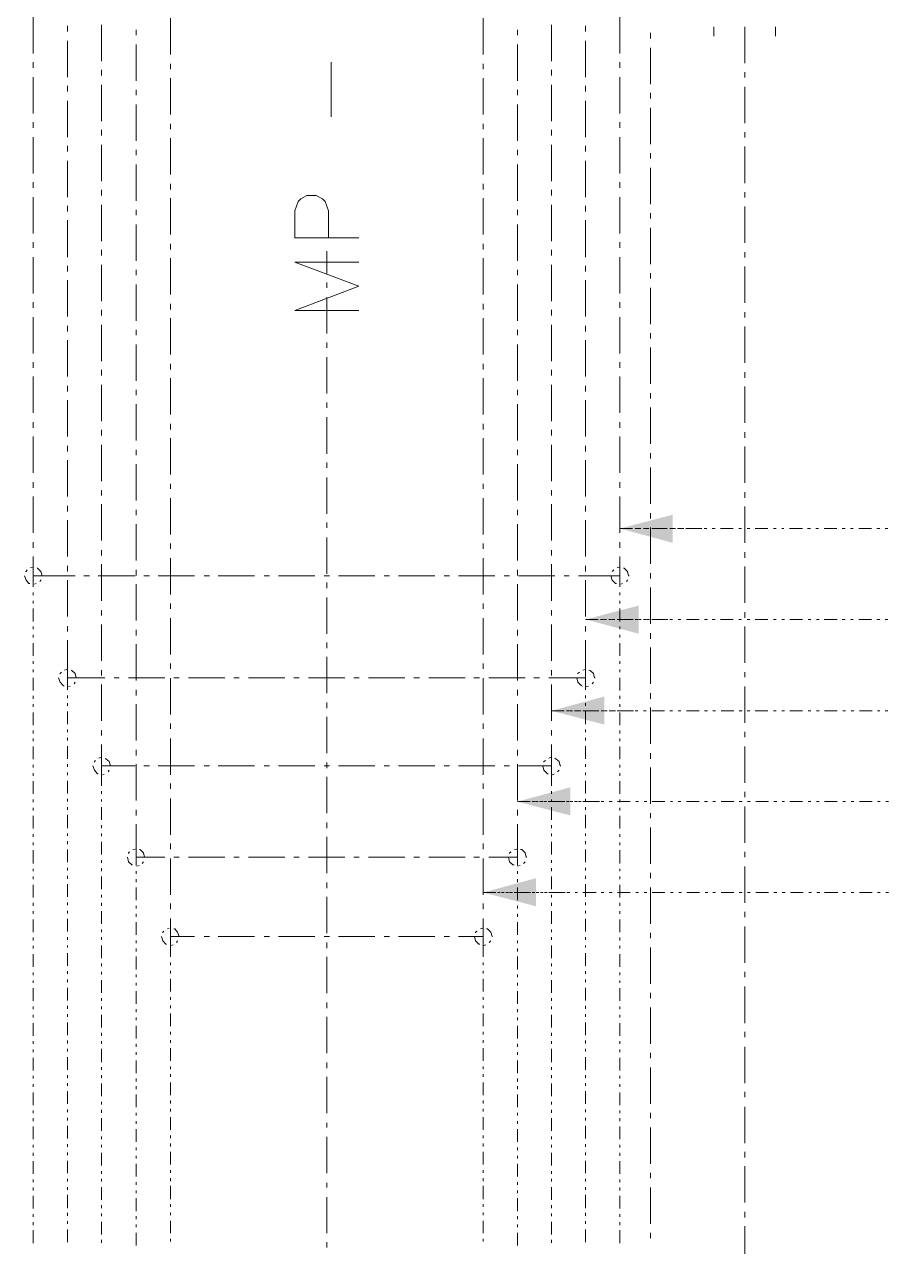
# Model space of a CAD drawing. Header units: millimetres. Extents: x 0 to 588, y 0 to 874.
# Drawn here: x 255.04 to 288.25, y 226 to 272.98 of the extents above; entities that cross this region are included whole.
import ezdxf

# ---------------------------------------------------------------- set-up
doc = ezdxf.new("R2010")
doc.units = ezdxf.units.MM
doc.layers.get('0').update_dxf_attribs({"lineweight": 18})

msp = doc.modelspace()

# ---------------------------------------------------------------- hatches: boundary and pattern name
for points in [[(277.918, 253.598), (279.95, 253.048), (279.95, 254.127)], [(276.606, 250.105), (278.638, 249.555), (278.638, 250.635)], [(275.294, 246.592), (277.326, 246.062), (277.326, 247.142)], [(273.981, 243.099), (276.013, 242.57), (276.013, 243.649)], [(272.669, 239.607), (274.701, 239.077), (274.701, 240.157)]]:
    msp.add_hatch(color=0).paths.add_polyline_path(points, flags=0)

# ---------------------------------------------------------------- linework, layer by layer
at = {"color": 0, "lineweight": 0}
for points in [[(255.376, 273.262), (255.376, 271.865)], [(258, 272.965), (258, 271.568)], [(260.646, 273.219), (260.646, 271.822)], [(272.669, 273.219), (272.669, 271.822)], [(275.294, 272.965), (275.294, 271.568)], [(277.918, 273.262), (277.918, 271.865)], [(256.688, 272.923), (256.688, 272.711)], [(259.334, 272.775), (259.334, 272.563)], [(273.981, 272.775), (273.981, 272.563)], [(276.606, 272.923), (276.606, 272.711)], [(279.104, 272.436), (279.104, 272.648)], [(281.538, 272.881), (281.538, 272.521)], [(282.723, 272.881), (282.723, 271.484)], [(283.909, 272.881), (283.909, 272.521)], [(256.688, 272.351), (256.688, 270.954)], [(259.334, 272.203), (259.334, 270.806)], [(273.981, 272.203), (273.981, 270.806)], [(276.606, 272.351), (276.606, 270.954)], [(279.104, 270.679), (279.104, 272.076)], [(255.376, 271.526), (255.376, 271.314)], [(258, 271.23), (258, 271.018)], [(260.646, 271.462), (260.646, 271.251)], [(266.827, 269.43), (266.827, 271.526)], [(272.669, 271.462), (272.669, 271.251)], [(275.294, 271.23), (275.294, 271.018)], [(277.918, 271.526), (277.918, 271.314)], [(282.723, 271.145), (282.723, 270.933)], [(255.376, 270.954), (255.376, 269.558)], [(256.688, 270.616), (256.688, 270.404)], [(258, 270.658), (258, 269.261)], [(260.646, 270.912), (260.646, 269.515)], [(272.669, 270.912), (272.669, 269.515)], [(275.294, 270.658), (275.294, 269.261)], [(276.606, 270.616), (276.606, 270.404)], [(277.918, 270.954), (277.918, 269.558)], [(259.334, 270.468), (259.334, 270.256)], [(273.981, 270.468), (273.981, 270.256)], [(279.104, 270.129), (279.104, 270.341)], [(282.723, 270.574), (282.723, 269.176)], [(256.688, 270.044), (256.688, 268.647)], [(259.334, 269.896), (259.334, 268.499)], [(273.981, 269.896), (273.981, 268.499)], [(276.606, 270.044), (276.606, 268.647)], [(279.104, 268.372), (279.104, 269.769)], [(255.376, 269.219), (255.376, 269.007)], [(277.918, 269.219), (277.918, 269.007)], [(258, 268.923), (258, 268.711)], [(260.646, 269.155), (260.646, 268.944)], [(272.669, 269.155), (272.669, 268.944)], [(275.294, 268.923), (275.294, 268.711)], [(282.723, 268.838), (282.723, 268.626)], [(255.376, 268.647), (255.376, 267.25)], [(256.688, 268.309), (256.688, 268.097)], [(258, 268.351), (258, 266.954)], [(260.646, 268.605), (260.646, 267.208)], [(272.669, 268.605), (272.669, 267.208)], [(275.294, 268.351), (275.294, 266.954)], [(276.606, 268.309), (276.606, 268.097)], [(277.918, 268.647), (277.918, 267.25)], [(282.723, 268.288), (282.723, 266.869)], [(259.334, 268.161), (259.334, 267.949)], [(273.981, 268.161), (273.981, 267.949)], [(279.104, 267.822), (279.104, 268.034)], [(256.688, 267.737), (256.688, 266.34)], [(259.334, 267.589), (259.334, 266.192)], [(273.981, 267.589), (273.981, 266.192)], [(276.606, 267.737), (276.606, 266.34)], [(279.104, 266.065), (279.104, 267.462)], [(255.376, 266.912), (255.376, 266.7)], [(260.646, 266.848), (260.646, 266.637)], [(272.669, 266.848), (272.669, 266.637)], [(277.918, 266.912), (277.918, 266.7)], [(258, 266.615), (258, 266.404)], [(267.885, 264.774), (265.43, 264.774), (265.43, 265.811), (265.557, 266.171), (265.663, 266.277), (265.896, 266.404), (266.255, 266.404), (266.488, 266.277), (266.594, 266.171), (266.721, 265.811), (266.721, 264.774)], [(275.294, 266.615), (275.294, 266.404)], [(282.723, 266.531), (282.723, 266.319)], [(255.376, 266.34), (255.376, 264.943)], [(256.688, 266.002), (256.688, 265.79)], [(258, 266.044), (258, 264.647)], [(260.646, 266.298), (260.646, 264.901)], [(272.669, 266.298), (272.669, 264.901)], [(275.294, 266.044), (275.294, 264.647)], [(276.606, 266.002), (276.606, 265.79)], [(277.918, 266.34), (277.918, 264.943)], [(282.723, 265.98), (282.723, 264.583)], [(256.688, 265.451), (256.688, 264.033)], [(259.334, 265.853), (259.334, 265.642)], [(273.981, 265.853), (273.981, 265.642)], [(276.606, 265.451), (276.606, 264.033)], [(279.104, 265.515), (279.104, 265.726)], [(259.334, 265.282), (259.334, 263.885)], [(273.981, 265.282), (273.981, 263.885)], [(279.104, 263.758), (279.104, 265.155)], [(255.376, 264.604), (255.376, 264.393)], [(260.646, 264.541), (260.646, 264.329)], [(272.669, 264.541), (272.669, 264.329)], [(277.918, 264.604), (277.918, 264.393)], [(255.376, 264.033), (255.376, 262.636)], [(258, 264.308), (258, 264.096)], [(266.658, 264.266), (266.658, 263.398)], [(275.294, 264.308), (275.294, 264.096)], [(277.918, 264.033), (277.918, 262.636)], [(282.723, 264.224), (282.723, 264.012)], [(256.688, 263.694), (256.688, 263.483)], [(258, 263.737), (258, 262.34)], [(260.646, 263.991), (260.646, 262.594)], [(267.885, 261.98), (265.43, 261.98), (267.885, 262.911), (265.43, 263.842), (267.885, 263.842)], [(272.669, 263.991), (272.669, 262.594)], [(275.294, 263.737), (275.294, 262.34)], [(276.606, 263.694), (276.606, 263.483)], [(282.723, 263.673), (282.723, 262.276)], [(256.688, 263.144), (256.688, 261.747)], [(259.334, 263.546), (259.334, 263.334)], [(273.981, 263.546), (273.981, 263.334)], [(276.606, 263.144), (276.606, 261.747)], [(279.104, 263.207), (279.104, 263.419)], [(259.334, 262.975), (259.334, 261.578)], [(266.658, 263.059), (266.658, 262.848)], [(273.981, 262.975), (273.981, 261.578)], [(279.104, 261.451), (279.104, 262.848)], [(255.376, 262.297), (255.376, 262.086)], [(260.646, 262.234), (260.646, 262.022)], [(266.658, 262.488), (266.658, 261.091)], [(272.669, 262.234), (272.669, 262.022)], [(277.918, 262.297), (277.918, 262.086)], [(255.376, 261.726), (255.376, 260.329)], [(258, 262.001), (258, 261.789)], [(260.646, 261.683), (260.646, 260.286)], [(272.669, 261.683), (272.669, 260.286)], [(275.294, 262.001), (275.294, 261.789)], [(277.918, 261.726), (277.918, 260.329)], [(282.723, 261.916), (282.723, 261.705)], [(256.688, 261.387), (256.688, 261.175)], [(258, 261.43), (258, 260.033)], [(259.334, 261.239), (259.334, 261.027)], [(273.981, 261.239), (273.981, 261.027)], [(275.294, 261.43), (275.294, 260.033)], [(276.606, 261.387), (276.606, 261.175)], [(282.723, 261.366), (282.723, 259.969)], [(256.688, 260.837), (256.688, 259.44)], [(266.658, 260.752), (266.658, 260.541)], [(276.606, 260.837), (276.606, 259.44)], [(279.104, 260.9), (279.104, 261.112)], [(259.334, 260.668), (259.334, 259.271)], [(273.981, 260.668), (273.981, 259.271)], [(279.104, 259.165), (279.104, 260.562)], [(255.376, 259.99), (255.376, 259.779)], [(260.646, 259.927), (260.646, 259.715)], [(266.658, 260.181), (266.658, 258.784)], [(272.669, 259.927), (272.669, 259.715)], [(277.918, 259.99), (277.918, 259.779)], [(255.376, 259.44), (255.376, 258.043)], [(258, 259.694), (258, 259.482)], [(260.646, 259.376), (260.646, 257.979)], [(272.669, 259.376), (272.669, 257.979)], [(275.294, 259.694), (275.294, 259.482)], [(277.918, 259.44), (277.918, 258.043)], [(282.723, 259.609), (282.723, 259.397)], [(256.688, 259.08), (256.688, 258.868)], [(258, 259.122), (258, 257.725)], [(259.334, 258.932), (259.334, 258.72)], [(273.981, 258.932), (273.981, 258.72)], [(275.294, 259.122), (275.294, 257.725)], [(276.606, 259.08), (276.606, 258.868)], [(282.723, 259.059), (282.723, 257.662)], [(256.688, 258.53), (256.688, 257.133)], [(266.658, 258.445), (266.658, 258.233)], [(276.606, 258.53), (276.606, 257.133)], [(279.104, 258.593), (279.104, 258.805)], [(259.334, 258.382), (259.334, 256.985)], [(273.981, 258.382), (273.981, 256.985)], [(279.104, 256.858), (279.104, 258.255)], [(255.376, 257.683), (255.376, 257.471)], [(260.646, 257.62), (260.646, 257.408)], [(266.658, 257.873), (266.658, 256.476)], [(272.669, 257.62), (272.669, 257.408)], [(277.918, 257.683), (277.918, 257.471)], [(255.376, 257.133), (255.376, 255.736)], [(258, 257.387), (258, 257.175)], [(260.646, 257.069), (260.646, 255.672)], [(272.669, 257.069), (272.669, 255.672)], [(275.294, 257.387), (275.294, 257.175)], [(277.918, 257.133), (277.918, 255.736)], [(282.723, 257.302), (282.723, 257.09)], [(256.688, 256.773), (256.688, 256.561)], [(258, 256.815), (258, 255.418)], [(259.334, 256.625), (259.334, 256.413)], [(273.981, 256.625), (273.981, 256.413)], [(275.294, 256.815), (275.294, 255.418)], [(276.606, 256.773), (276.606, 256.561)], [(282.723, 256.752), (282.723, 255.355)], [(256.688, 256.223), (256.688, 254.826)], [(259.334, 256.074), (259.334, 254.677)], [(266.658, 256.138), (266.658, 255.926)], [(273.981, 256.074), (273.981, 254.677)], [(276.606, 256.223), (276.606, 254.826)], [(279.104, 256.286), (279.104, 256.498)], [(279.104, 254.55), (279.104, 255.947)], [(255.376, 255.376), (255.376, 255.164)], [(260.646, 255.312), (260.646, 255.122)], [(266.658, 255.566), (266.658, 254.169)], [(272.669, 255.312), (272.669, 255.122)], [(277.918, 255.376), (277.918, 255.164)], [(255.376, 254.826), (255.376, 253.429)], [(258, 255.079), (258, 254.868)], [(260.646, 254.762), (260.646, 253.365)], [(272.669, 254.762), (272.669, 253.365)], [(275.294, 255.079), (275.294, 254.868)], [(277.918, 254.826), (277.918, 253.429)], [(282.723, 254.995), (282.723, 254.783)], [(256.688, 254.466), (256.688, 254.254)], [(258, 254.529), (258, 253.132)], [(259.334, 254.317), (259.334, 254.106)], [(273.981, 254.317), (273.981, 254.106)], [(275.294, 254.529), (275.294, 253.132)], [(276.606, 254.466), (276.606, 254.254)], [(279.104, 253.979), (279.104, 254.19)], [(282.723, 254.445), (282.723, 253.048)], [(256.688, 253.915), (256.688, 252.518)], [(259.334, 253.767), (259.334, 252.37)], [(266.658, 253.831), (266.658, 253.619)], [(273.981, 253.767), (273.981, 252.37)], [(276.606, 253.915), (276.606, 252.518)], [(266.658, 253.259), (266.658, 251.862)], [(277.918, 253.598), (278.299, 253.598)], [(278.405, 253.598), (277.918, 253.598)], [(278.511, 253.598), (278.617, 253.598)], [(278.723, 253.598), (278.617, 253.598)], [(278.829, 253.598), (278.934, 253.598)], [(279.04, 253.598), (278.934, 253.598)], [(279.104, 252.243), (279.104, 253.64)], [(279.146, 253.598), (279.633, 253.598)], [(279.739, 253.598), (279.252, 253.598)], [(279.844, 253.598), (279.929, 253.598)], [(280.056, 253.598), (279.95, 253.598)], [(280.141, 253.598), (280.247, 253.598)], [(280.374, 253.598), (280.268, 253.598)], [(280.458, 253.598), (280.945, 253.598)], [(281.072, 253.598), (280.585, 253.598)], [(281.157, 253.598), (281.263, 253.598)], [(281.474, 253.598), (281.58, 253.598)], [(281.792, 253.598), (282.279, 253.598)], [(282.49, 253.598), (282.596, 253.598)], [(282.808, 253.598), (282.914, 253.598)], [(283.125, 253.598), (283.612, 253.598)], [(283.824, 253.598), (283.93, 253.598)], [(284.141, 253.598), (284.226, 253.598)], [(284.438, 253.598), (284.946, 253.598)], [(285.136, 253.598), (285.242, 253.598)], [(285.454, 253.598), (285.56, 253.598)], [(285.771, 253.598), (286.258, 253.598)], [(286.47, 253.598), (286.575, 253.598)], [(286.787, 253.598), (286.893, 253.598)], [(287.105, 253.598), (287.591, 253.598)], [(287.803, 253.598), (287.909, 253.598)], [(288.121, 253.598), (288.226, 253.598)], [(255.376, 253.069), (255.376, 252.857)], [(258, 252.772), (258, 252.561)], [(260.646, 253.026), (260.646, 252.815)], [(272.669, 253.026), (272.669, 252.815)], [(275.294, 252.772), (275.294, 252.561)], [(277.918, 253.069), (277.918, 252.857)], [(255.376, 252.518), (255.376, 251.778)], [(260.646, 252.455), (260.646, 251.058)], [(272.669, 252.455), (272.669, 251.058)], [(277.918, 252.518), (277.918, 251.778)], [(282.723, 252.688), (282.723, 252.476)], [(255.143, 252.01), (255.101, 251.947), (255.079, 251.947)], [(255.355, 252.116), (255.27, 252.095)], [(255.714, 251.778), (255.672, 251.947), (255.545, 252.074), (255.524, 252.074)], [(256.688, 252.159), (256.688, 251.947)], [(258, 252.222), (258, 250.825)], [(259.334, 252.01), (259.334, 251.799)], [(273.981, 252.01), (273.981, 251.799)], [(275.294, 252.222), (275.294, 250.825)], [(276.606, 252.159), (276.606, 251.947)], [(277.685, 252.01), (277.622, 251.947)], [(277.897, 252.116), (277.812, 252.095)], [(278.257, 251.778), (278.215, 251.947), (278.088, 252.074), (278.067, 252.074)], [(279.104, 251.672), (279.104, 251.883)], [(282.723, 252.137), (282.723, 250.74)], [(255.037, 251.778), (255.101, 251.608), (255.207, 251.481), (255.249, 251.481)], [(255.376, 251.778), (255.376, 251.354)], [(255.376, 251.778), (256.985, 251.778)], [(255.418, 251.46), (255.482, 251.481)], [(255.63, 251.566), (255.672, 251.608), (255.672, 251.629)], [(255.714, 251.778), (255.736, 251.778)], [(256.688, 251.608), (256.688, 250.211)], [(257.323, 251.778), (257.535, 251.778)], [(257.873, 251.778), (259.292, 251.778)], [(259.334, 251.46), (259.334, 250.063)], [(259.63, 251.778), (259.842, 251.778)], [(260.181, 251.778), (261.578, 251.778)], [(261.938, 251.778), (262.149, 251.778)], [(262.488, 251.778), (263.885, 251.778)], [(264.245, 251.778), (264.456, 251.778)], [(264.795, 251.778), (266.192, 251.778)], [(266.552, 251.778), (266.764, 251.778)], [(266.658, 251.524), (266.658, 251.312)], [(267.102, 251.778), (268.499, 251.778)], [(268.859, 251.778), (269.071, 251.778)], [(269.409, 251.778), (270.806, 251.778)], [(271.166, 251.778), (271.378, 251.778)], [(271.716, 251.778), (273.113, 251.778)], [(273.473, 251.778), (273.685, 251.778)], [(273.981, 251.46), (273.981, 250.063)], [(274.024, 251.778), (275.421, 251.778)], [(275.781, 251.778), (275.971, 251.778)], [(276.331, 251.778), (277.918, 251.778)], [(276.606, 251.608), (276.606, 250.211)], [(277.58, 251.778), (277.622, 251.608), (277.749, 251.481), (277.791, 251.481)], [(277.918, 251.778), (277.918, 251.354)], [(277.961, 251.46), (278.024, 251.481)], [(278.172, 251.566), (278.215, 251.608), (278.215, 251.629)], [(278.257, 251.778), (278.278, 251.778)], [(255.376, 251.143), (255.376, 251.037)], [(266.658, 250.952), (266.658, 249.555)], [(277.918, 251.143), (277.918, 251.037)], [(279.104, 249.936), (279.104, 251.333)], [(255.376, 250.825), (255.376, 250.719)], [(255.376, 250.529), (255.376, 250.021)], [(258, 250.465), (258, 250.254)], [(260.646, 250.719), (260.646, 250.507)], [(272.669, 250.719), (272.669, 250.507)], [(275.294, 250.465), (275.294, 250.254)], [(277.918, 250.825), (277.918, 250.719)], [(277.918, 250.529), (277.918, 250.021)], [(260.646, 250.148), (260.646, 248.751)], [(272.669, 250.148), (272.669, 248.751)], [(276.606, 250.105), (276.987, 250.105)], [(277.093, 250.105), (276.606, 250.105)], [(277.178, 250.105), (277.283, 250.105)], [(277.41, 250.105), (277.305, 250.105)], [(277.495, 250.105), (277.601, 250.105)], [(277.728, 250.105), (277.622, 250.105)], [(277.812, 250.105), (278.299, 250.105)], [(278.426, 250.105), (277.94, 250.105)], [(278.511, 250.105), (278.617, 250.105)], [(278.744, 250.105), (278.638, 250.105)], [(278.829, 250.105), (278.934, 250.105)], [(279.061, 250.105), (278.955, 250.105)], [(279.146, 250.105), (279.633, 250.105)], [(279.76, 250.105), (279.273, 250.105)], [(279.844, 250.105), (279.95, 250.105)], [(280.162, 250.105), (280.268, 250.105)], [(280.479, 250.105), (280.966, 250.105)], [(281.178, 250.105), (281.284, 250.105)], [(281.474, 250.105), (281.58, 250.105)], [(281.792, 250.105), (282.279, 250.105)], [(282.49, 250.105), (282.596, 250.105)], [(282.723, 250.381), (282.723, 250.169)], [(282.808, 250.105), (282.914, 250.105)], [(283.125, 250.105), (283.612, 250.105)], [(283.824, 250.105), (283.93, 250.105)], [(284.141, 250.105), (284.247, 250.105)], [(284.459, 250.105), (284.946, 250.105)], [(285.157, 250.105), (285.263, 250.105)], [(285.475, 250.105), (285.581, 250.105)], [(285.771, 250.105), (286.279, 250.105)], [(286.47, 250.105), (286.575, 250.105)], [(286.787, 250.105), (286.893, 250.105)], [(287.105, 250.105), (287.591, 250.105)], [(287.803, 250.105), (287.909, 250.105)], [(288.121, 250.105), (288.226, 250.105)], [(255.376, 249.83), (255.376, 249.724)], [(255.376, 249.513), (255.376, 249.407)], [(256.688, 249.851), (256.688, 249.64)], [(258, 249.915), (258, 248.518)], [(259.334, 249.703), (259.334, 249.492)], [(273.981, 249.703), (273.981, 249.492)], [(275.294, 249.915), (275.294, 248.518)], [(276.606, 249.851), (276.606, 249.64)], [(277.918, 249.83), (277.918, 249.724)], [(277.918, 249.513), (277.918, 249.407)], [(279.104, 249.364), (279.104, 249.576)], [(282.723, 249.83), (282.723, 248.433)], [(255.376, 249.195), (255.376, 248.708)], [(256.688, 249.301), (256.688, 247.862)], [(259.334, 249.153), (259.334, 247.756)], [(266.658, 249.216), (266.658, 249.005)], [(273.981, 249.153), (273.981, 247.756)], [(276.606, 249.301), (276.606, 247.862)], [(277.918, 249.195), (277.918, 248.708)], [(279.104, 247.629), (279.104, 249.026)], [(266.658, 248.666), (266.658, 247.269)], [(255.376, 248.497), (255.376, 248.391)], [(255.376, 248.179), (255.376, 248.073)], [(256.455, 248.073), (256.392, 248.01)], [(256.667, 248.179), (256.582, 248.158)], [(257.027, 247.862), (256.985, 248.031), (256.858, 248.137), (256.836, 248.158)], [(258, 248.158), (258, 247.946)], [(260.646, 248.412), (260.646, 248.2)], [(272.669, 248.412), (272.669, 248.2)], [(275.294, 248.158), (275.294, 247.946)], [(276.373, 248.073), (276.31, 248.031), (276.31, 248.01)], [(276.585, 248.179), (276.5, 248.158)], [(276.945, 247.862), (276.902, 248.031), (276.775, 248.137), (276.733, 248.158)], [(277.918, 248.497), (277.918, 248.391)], [(277.918, 248.179), (277.918, 248.073)], [(282.723, 248.073), (282.723, 247.883)], [(255.376, 247.862), (255.376, 247.375)], [(256.349, 247.862), (256.413, 247.692), (256.519, 247.565), (256.561, 247.544)], [(256.688, 247.862), (256.688, 247.396)], [(256.688, 247.862), (258.127, 247.862)], [(256.942, 247.629), (256.985, 247.692)], [(257.027, 247.862), (257.048, 247.862)], [(258, 247.608), (258, 246.211)], [(258.487, 247.862), (258.678, 247.862)], [(259.038, 247.862), (260.435, 247.862)], [(260.646, 247.84), (260.646, 246.444)], [(260.773, 247.862), (260.985, 247.862)], [(261.345, 247.862), (262.742, 247.862)], [(263.08, 247.862), (263.292, 247.862)], [(263.652, 247.862), (265.049, 247.862)], [(265.388, 247.862), (265.599, 247.862)], [(265.959, 247.862), (267.356, 247.862)], [(267.695, 247.862), (267.906, 247.862)], [(268.266, 247.862), (269.663, 247.862)], [(270.002, 247.862), (270.214, 247.862)], [(270.574, 247.862), (271.971, 247.862)], [(272.309, 247.862), (272.521, 247.862)], [(272.669, 247.84), (272.669, 246.444)], [(272.881, 247.862), (274.278, 247.862)], [(274.616, 247.862), (274.828, 247.862)], [(275.188, 247.862), (276.606, 247.862)], [(275.294, 247.608), (275.294, 246.211)], [(276.267, 247.862), (276.31, 247.692), (276.437, 247.565), (276.479, 247.544)], [(276.606, 247.862), (276.606, 247.396)], [(276.86, 247.629), (276.902, 247.692)], [(276.945, 247.862), (276.966, 247.862)], [(277.918, 247.862), (277.918, 247.375)], [(255.376, 247.163), (255.376, 247.057)], [(256.688, 247.184), (256.688, 247.078)], [(256.731, 247.523), (256.794, 247.544)], [(259.334, 247.396), (259.334, 247.184)], [(273.981, 247.396), (273.981, 247.184)], [(276.606, 247.184), (276.606, 247.078)], [(276.627, 247.523), (276.712, 247.544)], [(277.918, 247.163), (277.918, 247.057)], [(279.104, 247.057), (279.104, 247.269)], [(282.723, 247.523), (282.723, 246.126)], [(255.376, 246.846), (255.376, 246.74)], [(256.688, 246.888), (256.688, 246.782)], [(259.334, 246.846), (259.334, 245.449)], [(266.658, 246.909), (266.658, 246.697)], [(273.981, 246.846), (273.981, 245.449)], [(276.606, 246.888), (276.606, 246.782)], [(277.918, 246.846), (277.918, 246.74)], [(279.104, 245.322), (279.104, 246.719)], [(255.376, 246.528), (255.376, 246.041)], [(256.688, 246.571), (256.688, 246.084)], [(266.658, 246.359), (266.658, 244.962)], [(275.294, 246.592), (275.654, 246.592)], [(275.781, 246.592), (275.294, 246.592)], [(275.865, 246.592), (275.971, 246.592)], [(276.098, 246.592), (275.992, 246.592)], [(276.183, 246.592), (276.288, 246.592)], [(276.416, 246.592), (276.31, 246.592)], [(276.5, 246.592), (276.987, 246.592)], [(276.606, 246.571), (276.606, 246.084)], [(277.114, 246.592), (276.627, 246.592)], [(277.199, 246.592), (277.305, 246.592)], [(277.432, 246.592), (277.326, 246.592)], [(277.516, 246.592), (277.622, 246.592)], [(277.749, 246.592), (277.643, 246.592)], [(277.812, 246.592), (278.32, 246.592)], [(277.918, 246.528), (277.918, 246.041)], [(278.447, 246.592), (277.961, 246.592)], [(278.511, 246.592), (278.617, 246.592)], [(278.829, 246.592), (278.934, 246.592)], [(279.146, 246.592), (279.633, 246.592)], [(279.844, 246.592), (279.95, 246.592)], [(280.162, 246.592), (280.268, 246.592)], [(280.479, 246.592), (280.966, 246.592)], [(281.178, 246.592), (281.284, 246.592)], [(281.495, 246.592), (281.601, 246.592)], [(281.813, 246.592), (282.3, 246.592)], [(282.512, 246.592), (282.617, 246.592)], [(282.808, 246.592), (282.914, 246.592)], [(283.125, 246.592), (283.612, 246.592)], [(283.824, 246.592), (283.93, 246.592)], [(284.141, 246.592), (284.247, 246.592)], [(284.459, 246.592), (284.946, 246.592)], [(285.157, 246.592), (285.263, 246.592)], [(285.475, 246.592), (285.581, 246.592)], [(285.792, 246.592), (286.279, 246.592)], [(286.491, 246.592), (286.597, 246.592)], [(286.808, 246.592), (286.914, 246.592)], [(287.126, 246.592), (287.613, 246.592)], [(287.824, 246.592), (287.909, 246.592)], [(288.121, 246.592), (288.226, 246.592)], [(255.376, 245.83), (255.376, 245.724)], [(256.688, 245.872), (256.688, 245.766)], [(258, 245.851), (258, 245.639)], [(260.646, 246.105), (260.646, 245.893)], [(272.669, 246.105), (272.669, 245.893)], [(275.294, 245.851), (275.294, 245.639)], [(276.606, 245.872), (276.606, 245.766)], [(277.918, 245.83), (277.918, 245.724)], [(282.723, 245.787), (282.723, 245.576)], [(255.376, 245.533), (255.376, 245.428)], [(256.688, 245.554), (256.688, 245.449)], [(256.688, 245.237), (256.688, 244.75)], [(258, 245.3), (258, 244.475)], [(260.646, 245.533), (260.646, 244.136)], [(272.669, 245.533), (272.669, 244.136)], [(275.294, 245.3), (275.294, 244.475)], [(276.606, 245.554), (276.606, 245.449)], [(276.606, 245.237), (276.606, 244.75)], [(277.918, 245.533), (277.918, 245.428)], [(255.376, 245.216), (255.376, 244.729)], [(257.979, 244.792), (257.895, 244.771)], [(258.339, 244.475), (258.297, 244.644), (258.17, 244.75), (258.149, 244.771)], [(259.334, 245.089), (259.334, 244.877)], [(273.981, 245.089), (273.981, 244.877)], [(275.272, 244.792), (275.188, 244.771)], [(275.632, 244.475), (275.59, 244.644), (275.463, 244.75), (275.421, 244.771)], [(277.918, 245.216), (277.918, 244.729)], [(279.104, 244.75), (279.104, 244.962)], [(282.723, 245.216), (282.723, 243.819)], [(255.376, 244.517), (255.376, 244.411)], [(256.688, 244.538), (256.688, 244.433)], [(257.662, 244.475), (257.725, 244.306), (257.831, 244.179), (257.873, 244.157)], [(257.768, 244.687), (257.725, 244.644), (257.725, 244.623)], [(258, 244.475), (258, 243.713)], [(258, 244.475), (259.292, 244.475)], [(258.255, 244.242), (258.297, 244.306)], [(258.339, 244.475), (258.36, 244.475)], [(259.334, 244.538), (259.334, 243.142)], [(259.63, 244.475), (259.842, 244.475)], [(260.181, 244.475), (261.578, 244.475)], [(261.938, 244.475), (262.149, 244.475)], [(262.488, 244.475), (263.885, 244.475)], [(264.245, 244.475), (264.456, 244.475)], [(264.795, 244.475), (266.192, 244.475)], [(266.552, 244.475), (266.764, 244.475)], [(266.658, 244.602), (266.658, 244.39)], [(267.102, 244.475), (268.499, 244.475)], [(268.859, 244.475), (269.071, 244.475)], [(269.409, 244.475), (270.806, 244.475)], [(271.166, 244.475), (271.378, 244.475)], [(271.716, 244.475), (273.113, 244.475)], [(273.473, 244.475), (273.685, 244.475)], [(273.981, 244.538), (273.981, 243.142)], [(274.024, 244.475), (275.294, 244.475)], [(274.955, 244.475), (274.997, 244.306), (275.124, 244.179), (275.167, 244.157)], [(275.061, 244.687), (274.997, 244.644), (274.997, 244.623)], [(275.294, 244.475), (275.294, 243.713)], [(275.526, 244.242), (275.59, 244.306)], [(275.632, 244.475), (275.654, 244.475)], [(276.606, 244.538), (276.606, 244.433)], [(277.918, 244.517), (277.918, 244.411)], [(279.104, 243.014), (279.104, 244.411)], [(255.376, 244.2), (255.376, 244.094)], [(255.376, 243.882), (255.376, 243.395)], [(256.688, 244.221), (256.688, 244.115)], [(256.688, 243.904), (256.688, 243.417)], [(258.043, 244.136), (258.106, 244.157)], [(266.658, 244.052), (266.658, 242.655)], [(275.315, 244.136), (275.399, 244.157)], [(276.606, 244.221), (276.606, 244.115)], [(276.606, 243.904), (276.606, 243.417)], [(277.918, 244.2), (277.918, 244.094)], [(277.918, 243.882), (277.918, 243.395)], [(258, 243.501), (258, 243.395)], [(260.646, 243.798), (260.646, 243.586)], [(272.669, 243.798), (272.669, 243.586)], [(275.294, 243.501), (275.294, 243.395)], [(282.723, 243.48), (282.723, 243.268)], [(255.376, 243.184), (255.376, 243.078)], [(256.688, 243.205), (256.688, 243.099)], [(256.688, 242.887), (256.688, 242.782)], [(258, 243.184), (258, 243.099)], [(258, 242.887), (258, 242.401)], [(260.646, 243.226), (260.646, 241.829)], [(272.669, 243.226), (272.669, 241.829)], [(273.981, 243.099), (274.341, 243.099)], [(274.468, 243.099), (273.981, 243.099)], [(274.553, 243.099), (274.659, 243.099)], [(274.786, 243.099), (274.68, 243.099)], [(274.849, 243.099), (274.955, 243.099)], [(275.103, 243.099), (274.997, 243.099)], [(275.167, 243.099), (275.654, 243.099)], [(275.294, 243.184), (275.294, 243.099)], [(275.294, 242.887), (275.294, 242.401)], [(275.802, 243.099), (275.315, 243.099)], [(275.865, 243.099), (275.971, 243.099)], [(276.119, 243.099), (276.013, 243.099)], [(276.183, 243.099), (276.288, 243.099)], [(276.437, 243.099), (276.331, 243.099)], [(276.5, 243.099), (276.987, 243.099)], [(276.606, 243.205), (276.606, 243.099)], [(276.606, 242.887), (276.606, 242.782)], [(277.135, 243.099), (276.648, 243.099)], [(277.199, 243.099), (277.305, 243.099)], [(277.516, 243.099), (277.622, 243.099)], [(277.834, 243.099), (278.32, 243.099)], [(277.918, 243.184), (277.918, 243.078)], [(278.532, 243.099), (278.638, 243.099)], [(278.85, 243.099), (278.955, 243.099)], [(279.167, 243.099), (279.654, 243.099)], [(279.866, 243.099), (279.95, 243.099)], [(280.162, 243.099), (280.268, 243.099)], [(280.479, 243.099), (280.966, 243.099)], [(281.178, 243.099), (281.284, 243.099)], [(281.495, 243.099), (281.601, 243.099)], [(281.813, 243.099), (282.3, 243.099)], [(282.512, 243.099), (282.617, 243.099)], [(282.723, 242.909), (282.723, 241.512)], [(282.829, 243.099), (282.935, 243.099)], [(283.147, 243.099), (283.633, 243.099)], [(283.845, 243.099), (283.951, 243.099)], [(284.163, 243.099), (284.247, 243.099)], [(284.459, 243.099), (284.946, 243.099)], [(285.157, 243.099), (285.263, 243.099)], [(285.475, 243.099), (285.581, 243.099)], [(285.792, 243.099), (286.279, 243.099)], [(286.491, 243.099), (286.597, 243.099)], [(286.808, 243.099), (286.914, 243.099)], [(287.126, 243.099), (287.613, 243.099)], [(287.824, 243.099), (287.93, 243.099)], [(288.142, 243.099), (288.248, 243.099)], [(255.376, 242.866), (255.376, 242.761)], [(255.376, 242.549), (255.376, 242.062)], [(256.688, 242.591), (256.688, 242.083)], [(259.334, 242.782), (259.334, 242.57)], [(273.981, 242.782), (273.981, 242.57)], [(276.606, 242.591), (276.606, 242.083)], [(277.918, 242.866), (277.918, 242.761)], [(277.918, 242.549), (277.918, 242.062)], [(279.104, 242.464), (279.104, 242.655)], [(258, 242.189), (258, 242.083)], [(259.334, 242.231), (259.334, 240.961)], [(266.658, 242.295), (266.658, 242.083)], [(273.981, 242.231), (273.981, 240.961)], [(275.294, 242.189), (275.294, 242.083)], [(279.104, 240.707), (279.104, 242.104)], [(255.376, 241.85), (255.376, 241.744)], [(255.376, 241.533), (255.376, 241.427)], [(256.688, 241.871), (256.688, 241.787)], [(256.688, 241.575), (256.688, 241.469)], [(258, 241.871), (258, 241.766)], [(258, 241.554), (258, 241.067)], [(260.646, 241.49), (260.646, 241.279)], [(266.658, 241.744), (266.658, 240.347)], [(272.669, 241.49), (272.669, 241.279)], [(275.294, 241.871), (275.294, 241.766)], [(275.294, 241.554), (275.294, 241.067)], [(276.606, 241.871), (276.606, 241.787)], [(276.606, 241.575), (276.606, 241.469)], [(277.918, 241.85), (277.918, 241.744)], [(277.918, 241.533), (277.918, 241.427)], [(255.376, 241.237), (255.376, 240.728)], [(256.688, 241.258), (256.688, 240.771)], [(259.08, 241.173), (259.038, 241.131), (259.038, 241.109)], [(259.292, 241.279), (259.207, 241.258)], [(259.651, 240.961), (259.609, 241.131), (259.482, 241.258), (259.461, 241.258)], [(273.748, 241.173), (273.685, 241.131), (273.685, 241.109)], [(273.96, 241.279), (273.875, 241.258)], [(274.32, 240.961), (274.278, 241.131), (274.151, 241.258), (274.108, 241.258)], [(276.606, 241.258), (276.606, 240.771)], [(277.918, 241.237), (277.918, 240.728)], [(282.723, 241.173), (282.723, 240.961)], [(256.688, 240.559), (256.688, 240.453)], [(258, 240.856), (258, 240.75)], [(258, 240.538), (258, 240.432)], [(258.995, 240.961), (259.038, 240.792), (259.165, 240.665), (259.186, 240.665)], [(259.334, 240.961), (259.334, 240.644)], [(259.334, 240.961), (260.435, 240.961)], [(259.355, 240.623), (259.44, 240.644)], [(259.567, 240.728), (259.609, 240.792)], [(259.651, 240.961), (259.673, 240.961)], [(260.646, 240.919), (260.646, 239.522)], [(260.773, 240.961), (260.985, 240.961)], [(261.345, 240.961), (262.742, 240.961)], [(263.08, 240.961), (263.292, 240.961)], [(263.652, 240.961), (265.049, 240.961)], [(265.388, 240.961), (265.599, 240.961)], [(265.959, 240.961), (267.356, 240.961)], [(267.695, 240.961), (267.906, 240.961)], [(268.266, 240.961), (269.663, 240.961)], [(270.002, 240.961), (270.214, 240.961)], [(270.574, 240.961), (271.971, 240.961)], [(272.309, 240.961), (272.521, 240.961)], [(272.669, 240.919), (272.669, 239.522)], [(272.881, 240.961), (273.981, 240.961)], [(273.643, 240.961), (273.685, 240.792), (273.812, 240.665), (273.854, 240.665)], [(273.981, 240.961), (273.981, 240.644)], [(274.002, 240.623), (274.087, 240.644)], [(274.214, 240.728), (274.278, 240.792)], [(274.32, 240.961), (274.341, 240.961)], [(275.294, 240.856), (275.294, 240.75)], [(275.294, 240.538), (275.294, 240.432)], [(276.606, 240.559), (276.606, 240.453)], [(282.723, 240.601), (282.723, 239.204)], [(255.376, 240.517), (255.376, 240.432)], [(255.376, 240.22), (255.376, 240.115)], [(256.688, 240.242), (256.688, 240.136)], [(258, 240.22), (258, 239.734)], [(259.334, 240.432), (259.334, 240.326)], [(259.334, 240.115), (259.334, 240.009)], [(273.981, 240.432), (273.981, 240.326)], [(273.981, 240.115), (273.981, 240.009)], [(275.294, 240.22), (275.294, 239.734)], [(276.606, 240.242), (276.606, 240.136)], [(277.918, 240.517), (277.918, 240.432)], [(277.918, 240.22), (277.918, 240.115)], [(279.104, 240.157), (279.104, 240.369)], [(255.376, 239.903), (255.376, 239.416)], [(256.688, 239.924), (256.688, 239.437)], [(259.334, 239.797), (259.334, 239.31)], [(266.658, 239.988), (266.658, 239.776)], [(272.669, 239.607), (273.008, 239.607)], [(273.156, 239.607), (272.669, 239.607)], [(273.219, 239.607), (273.325, 239.607)], [(273.473, 239.607), (273.368, 239.607)], [(273.537, 239.607), (273.643, 239.607)], [(273.791, 239.607), (273.685, 239.607)], [(273.854, 239.607), (274.341, 239.607)], [(273.981, 239.797), (273.981, 239.31)], [(274.489, 239.607), (274.002, 239.607)], [(274.553, 239.607), (274.659, 239.607)], [(274.807, 239.607), (274.701, 239.607)], [(274.87, 239.607), (274.976, 239.607)], [(275.124, 239.607), (275.019, 239.607)], [(275.188, 239.607), (275.675, 239.607)], [(275.823, 239.607), (275.315, 239.607)], [(275.886, 239.607), (275.992, 239.607)], [(276.204, 239.607), (276.288, 239.607)], [(276.5, 239.607), (277.008, 239.607)], [(276.606, 239.924), (276.606, 239.437)], [(277.199, 239.607), (277.305, 239.607)], [(277.516, 239.607), (277.622, 239.607)], [(277.834, 239.607), (278.32, 239.607)], [(277.918, 239.903), (277.918, 239.416)], [(278.532, 239.607), (278.638, 239.607)], [(278.85, 239.607), (278.955, 239.607)], [(279.104, 238.4), (279.104, 239.797)], [(279.167, 239.607), (279.654, 239.607)], [(279.866, 239.607), (279.971, 239.607)], [(280.183, 239.607), (280.289, 239.607)], [(280.501, 239.607), (280.988, 239.607)], [(281.199, 239.607), (281.305, 239.607)], [(281.495, 239.607), (281.601, 239.607)], [(281.813, 239.607), (282.3, 239.607)], [(282.512, 239.607), (282.617, 239.607)], [(282.829, 239.607), (282.935, 239.607)], [(283.147, 239.607), (283.633, 239.607)], [(283.845, 239.607), (283.951, 239.607)], [(284.163, 239.607), (284.268, 239.607)], [(284.48, 239.607), (284.967, 239.607)], [(285.178, 239.607), (285.284, 239.607)], [(285.496, 239.607), (285.602, 239.607)], [(285.792, 239.607), (286.3, 239.607)], [(286.491, 239.607), (286.597, 239.607)], [(286.808, 239.607), (286.914, 239.607)], [(287.126, 239.607), (287.613, 239.607)], [(287.824, 239.607), (287.93, 239.607)], [(288.142, 239.607), (288.248, 239.607)], [(255.376, 239.204), (255.376, 239.099)], [(256.688, 239.226), (256.688, 239.12)], [(258, 239.522), (258, 239.416)], [(258, 239.204), (258, 239.099)], [(260.646, 239.183), (260.646, 238.972)], [(266.658, 239.437), (266.658, 238.04)], [(272.669, 239.183), (272.669, 238.972)], [(275.294, 239.522), (275.294, 239.416)], [(275.294, 239.204), (275.294, 239.099)], [(276.606, 239.226), (276.606, 239.12)], [(277.918, 239.204), (277.918, 239.099)], [(255.376, 238.887), (255.376, 238.781)], [(256.688, 238.908), (256.688, 238.802)], [(258, 238.887), (258, 238.4)], [(259.334, 239.099), (259.334, 238.993)], [(259.334, 238.781), (259.334, 238.675)], [(273.981, 239.099), (273.981, 238.993)], [(273.981, 238.781), (273.981, 238.675)], [(275.294, 238.887), (275.294, 238.4)], [(276.606, 238.908), (276.606, 238.802)], [(277.918, 238.887), (277.918, 238.781)], [(282.723, 238.866), (282.723, 238.654)], [(255.376, 238.57), (255.376, 238.083)], [(256.688, 238.591), (256.688, 238.104)], [(258, 238.189), (258, 238.083)], [(259.334, 238.464), (259.334, 237.977)], [(260.604, 238.231), (260.541, 238.21)], [(260.646, 238.612), (260.646, 237.913)], [(260.985, 237.913), (260.921, 238.083), (260.816, 238.21), (260.773, 238.21)], [(272.648, 238.231), (272.563, 238.21)], [(272.669, 238.612), (272.669, 237.913)], [(273.008, 237.913), (272.965, 238.083), (272.838, 238.21), (272.796, 238.21)], [(273.981, 238.464), (273.981, 237.977)], [(275.294, 238.189), (275.294, 238.083)], [(276.606, 238.591), (276.606, 238.104)], [(277.918, 238.57), (277.918, 238.083)], [(282.723, 238.294), (282.723, 236.897)], [(255.376, 237.871), (255.376, 237.765)], [(256.688, 237.892), (256.688, 237.786)], [(258, 237.892), (258, 237.786)], [(259.334, 237.765), (259.334, 237.659)], [(260.308, 237.913), (260.35, 237.744), (260.477, 237.617), (260.498, 237.617)], [(260.392, 238.125), (260.35, 238.083), (260.35, 238.061)], [(260.646, 237.913), (260.646, 237.13)], [(260.646, 237.913), (261.578, 237.913)], [(260.879, 237.68), (260.921, 237.744)], [(260.985, 237.913), (261.006, 237.913)], [(261.938, 237.913), (262.149, 237.913)], [(262.488, 237.913), (263.885, 237.913)], [(264.245, 237.913), (264.456, 237.913)], [(264.795, 237.913), (266.192, 237.913)], [(266.552, 237.913), (266.764, 237.913)], [(267.102, 237.913), (268.499, 237.913)], [(268.859, 237.913), (269.071, 237.913)], [(269.409, 237.913), (270.806, 237.913)], [(271.166, 237.913), (271.378, 237.913)], [(271.716, 237.913), (272.669, 237.913)], [(272.33, 237.913), (272.373, 237.744), (272.5, 237.617), (272.542, 237.617)], [(272.436, 238.125), (272.373, 238.083), (272.373, 238.061)], [(272.669, 237.913), (272.669, 237.13)], [(272.902, 237.68), (272.965, 237.744)], [(273.008, 237.913), (273.029, 237.913)], [(273.981, 237.765), (273.981, 237.659)], [(275.294, 237.892), (275.294, 237.786)], [(276.606, 237.892), (276.606, 237.786)], [(277.918, 237.871), (277.918, 237.765)], [(279.104, 237.85), (279.104, 238.061)], [(255.376, 237.554), (255.376, 237.448)], [(256.688, 237.575), (256.688, 237.49)], [(256.688, 237.278), (256.688, 236.792)], [(258, 237.575), (258, 237.088)], [(259.334, 237.448), (259.334, 237.342)], [(260.668, 237.575), (260.752, 237.596)], [(266.658, 237.68), (266.658, 237.469)], [(272.69, 237.575), (272.775, 237.596)], [(273.981, 237.448), (273.981, 237.342)], [(275.294, 237.575), (275.294, 237.088)], [(276.606, 237.575), (276.606, 237.49)], [(276.606, 237.278), (276.606, 236.792)], [(277.918, 237.554), (277.918, 237.448)], [(279.104, 236.093), (279.104, 237.49)], [(255.376, 237.236), (255.376, 236.749)], [(258, 236.876), (258, 236.77)], [(259.334, 237.151), (259.334, 236.643)], [(260.646, 236.918), (260.646, 236.813)], [(266.658, 237.13), (266.658, 235.733)], [(272.669, 236.918), (272.669, 236.813)], [(273.981, 237.151), (273.981, 236.643)], [(275.294, 236.876), (275.294, 236.77)], [(277.918, 237.236), (277.918, 236.749)], [(255.376, 236.537), (255.376, 236.432)], [(256.688, 236.58), (256.688, 236.474)], [(258, 236.559), (258, 236.453)], [(259.334, 236.453), (259.334, 236.347)], [(260.646, 236.601), (260.646, 236.495)], [(272.669, 236.601), (272.669, 236.495)], [(273.981, 236.453), (273.981, 236.347)], [(275.294, 236.559), (275.294, 236.453)], [(276.606, 236.58), (276.606, 236.474)], [(277.918, 236.537), (277.918, 236.432)], [(282.723, 236.559), (282.723, 236.347)], [(255.376, 236.22), (255.376, 236.135)], [(255.376, 235.924), (255.376, 235.437)], [(256.688, 236.262), (256.688, 236.156)], [(256.688, 235.945), (256.688, 235.458)], [(258, 236.241), (258, 235.754)], [(259.334, 236.135), (259.334, 236.03)], [(260.646, 236.284), (260.646, 235.797)], [(272.669, 236.284), (272.669, 235.797)], [(273.981, 236.135), (273.981, 236.03)], [(275.294, 236.241), (275.294, 235.754)], [(276.606, 236.262), (276.606, 236.156)], [(276.606, 235.945), (276.606, 235.458)], [(277.918, 236.22), (277.918, 236.135)], [(277.918, 235.924), (277.918, 235.437)], [(282.723, 235.987), (282.723, 234.59)], [(258, 235.543), (258, 235.437)], [(259.334, 235.818), (259.334, 235.331)], [(260.646, 235.585), (260.646, 235.479)], [(266.658, 235.373), (266.658, 235.162)], [(272.669, 235.585), (272.669, 235.479)], [(273.981, 235.818), (273.981, 235.331)], [(275.294, 235.543), (275.294, 235.437)], [(279.104, 235.543), (279.104, 235.754)], [(255.376, 235.225), (255.376, 235.119)], [(255.376, 234.908), (255.376, 234.802)], [(256.688, 235.246), (256.688, 235.141)], [(256.688, 234.929), (256.688, 234.823)], [(258, 235.225), (258, 235.119)], [(258, 234.908), (258, 234.421)], [(259.334, 235.119), (259.334, 235.013)], [(260.646, 235.268), (260.646, 235.162)], [(260.646, 234.95), (260.646, 234.463)], [(272.669, 235.268), (272.669, 235.162)], [(272.669, 234.95), (272.669, 234.463)], [(273.981, 235.119), (273.981, 235.013)], [(275.294, 235.225), (275.294, 235.119)], [(275.294, 234.908), (275.294, 234.421)], [(276.606, 235.246), (276.606, 235.141)], [(276.606, 234.929), (276.606, 234.823)], [(277.918, 235.225), (277.918, 235.119)], [(277.918, 234.908), (277.918, 234.802)], [(279.104, 233.786), (279.104, 235.183)], [(255.376, 234.59), (255.376, 234.103)], [(256.688, 234.611), (256.688, 234.125)], [(259.334, 234.802), (259.334, 234.696)], [(259.334, 234.484), (259.334, 233.998)], [(266.658, 234.823), (266.658, 233.426)], [(273.981, 234.802), (273.981, 234.696)], [(273.981, 234.484), (273.981, 233.998)], [(276.606, 234.611), (276.606, 234.125)], [(277.918, 234.59), (277.918, 234.103)], [(258, 234.209), (258, 234.103)], [(260.646, 234.251), (260.646, 234.146)], [(272.669, 234.251), (272.669, 234.146)], [(275.294, 234.209), (275.294, 234.103)], [(282.723, 234.251), (282.723, 234.04)], [(255.376, 233.892), (255.376, 233.786)], [(255.376, 233.574), (255.376, 233.468)], [(256.688, 233.913), (256.688, 233.807)], [(256.688, 233.595), (256.688, 233.489)], [(258, 233.892), (258, 233.786)], [(258, 233.595), (258, 233.087)], [(259.334, 233.786), (259.334, 233.68)], [(260.646, 233.934), (260.646, 233.828)], [(260.646, 233.617), (260.646, 233.13)], [(272.669, 233.934), (272.669, 233.828)], [(272.669, 233.617), (272.669, 233.13)], [(273.981, 233.786), (273.981, 233.68)], [(275.294, 233.892), (275.294, 233.786)], [(275.294, 233.595), (275.294, 233.087)], [(276.606, 233.913), (276.606, 233.807)], [(276.606, 233.595), (276.606, 233.489)], [(277.918, 233.892), (277.918, 233.786)], [(277.918, 233.574), (277.918, 233.468)], [(282.723, 233.68), (282.723, 232.283)], [(255.376, 233.257), (255.376, 232.77)], [(256.688, 233.278), (256.688, 232.791)], [(259.334, 233.468), (259.334, 233.363)], [(259.334, 233.151), (259.334, 232.664)], [(266.658, 233.066), (266.658, 232.855)], [(273.981, 233.468), (273.981, 233.363)], [(273.981, 233.151), (273.981, 232.664)], [(276.606, 233.278), (276.606, 232.791)], [(277.918, 233.257), (277.918, 232.77)], [(279.104, 233.236), (279.104, 233.447)], [(255.376, 232.558), (255.376, 232.452)], [(256.688, 232.579), (256.688, 232.474)], [(258, 232.897), (258, 232.791)], [(258, 232.579), (258, 232.474)], [(260.646, 232.918), (260.646, 232.812)], [(260.646, 232.622), (260.646, 232.516)], [(272.669, 232.918), (272.669, 232.812)], [(272.669, 232.622), (272.669, 232.516)], [(275.294, 232.897), (275.294, 232.791)], [(275.294, 232.579), (275.294, 232.474)], [(276.606, 232.579), (276.606, 232.474)], [(277.918, 232.558), (277.918, 232.452)], [(279.104, 231.479), (279.104, 232.876)], [(255.376, 232.241), (255.376, 232.135)], [(256.688, 232.283), (256.688, 232.177)], [(258, 232.262), (258, 231.775)], [(259.334, 232.452), (259.334, 232.346)], [(259.334, 232.156), (259.334, 232.05)], [(260.646, 232.304), (260.646, 231.817)], [(266.658, 232.516), (266.658, 231.119)], [(272.669, 232.304), (272.669, 231.817)], [(273.981, 232.452), (273.981, 232.346)], [(273.981, 232.156), (273.981, 232.05)], [(275.294, 232.262), (275.294, 231.775)], [(276.606, 232.283), (276.606, 232.177)], [(277.918, 232.241), (277.918, 232.135)], [(255.376, 231.923), (255.376, 231.436)], [(256.688, 231.965), (256.688, 231.479)], [(259.334, 231.839), (259.334, 231.352)], [(273.981, 231.839), (273.981, 231.352)], [(276.606, 231.965), (276.606, 231.479)], [(277.918, 231.923), (277.918, 231.436)], [(282.723, 231.944), (282.723, 231.733)], [(255.376, 231.225), (255.376, 231.119)], [(256.688, 231.267), (256.688, 231.161)], [(258, 231.563), (258, 231.458)], [(258, 231.246), (258, 231.14)], [(259.334, 231.14), (259.334, 231.034)], [(260.646, 231.606), (260.646, 231.5)], [(260.646, 231.288), (260.646, 231.182)], [(272.669, 231.606), (272.669, 231.5)], [(272.669, 231.288), (272.669, 231.182)], [(273.981, 231.14), (273.981, 231.034)], [(275.294, 231.563), (275.294, 231.458)], [(275.294, 231.246), (275.294, 231.14)], [(276.606, 231.267), (276.606, 231.161)], [(277.918, 231.225), (277.918, 231.119)], [(279.104, 230.928), (279.104, 231.14)], [(282.723, 231.373), (282.723, 229.976)], [(255.376, 230.928), (255.376, 230.822)], [(256.688, 230.95), (256.688, 230.844)], [(258, 230.928), (258, 230.441)], [(259.334, 230.822), (259.334, 230.717)], [(260.646, 230.971), (260.646, 230.484)], [(266.658, 230.759), (266.658, 230.569)], [(272.669, 230.971), (272.669, 230.484)], [(273.981, 230.822), (273.981, 230.717)], [(275.294, 230.928), (275.294, 230.441)], [(276.606, 230.95), (276.606, 230.844)], [(277.918, 230.928), (277.918, 230.822)], [(255.376, 230.611), (255.376, 230.124)], [(256.688, 230.632), (256.688, 230.145)], [(258, 230.23), (258, 230.124)], [(259.334, 230.505), (259.334, 230.018)], [(260.646, 230.272), (260.646, 230.166)], [(266.658, 230.209), (266.658, 228.812)], [(272.669, 230.272), (272.669, 230.166)], [(273.981, 230.505), (273.981, 230.018)], [(275.294, 230.23), (275.294, 230.124)], [(276.606, 230.632), (276.606, 230.145)], [(277.918, 230.611), (277.918, 230.124)], [(279.104, 229.172), (279.104, 230.569)], [(255.376, 229.912), (255.376, 229.806)], [(256.688, 229.934), (256.688, 229.828)], [(258, 229.912), (258, 229.806)], [(259.334, 229.806), (259.334, 229.701)], [(260.646, 229.955), (260.646, 229.849)], [(272.669, 229.955), (272.669, 229.849)], [(273.981, 229.806), (273.981, 229.701)], [(275.294, 229.912), (275.294, 229.806)], [(276.606, 229.934), (276.606, 229.828)], [(277.918, 229.912), (277.918, 229.806)], [(255.376, 229.595), (255.376, 229.489)], [(255.376, 229.277), (255.376, 228.791)], [(256.688, 229.616), (256.688, 229.51)], [(256.688, 229.298), (256.688, 228.812)], [(258, 229.595), (258, 229.108)], [(259.334, 229.489), (259.334, 229.383)], [(260.646, 229.637), (260.646, 229.15)], [(272.669, 229.637), (272.669, 229.15)], [(273.981, 229.489), (273.981, 229.383)], [(275.294, 229.595), (275.294, 229.108)], [(276.606, 229.616), (276.606, 229.51)], [(276.606, 229.298), (276.606, 228.812)], [(277.918, 229.595), (277.918, 229.489)], [(277.918, 229.277), (277.918, 228.791)], [(282.723, 229.637), (282.723, 229.425)], [(258, 228.896), (258, 228.791)], [(259.334, 229.172), (259.334, 228.685)], [(260.646, 228.939), (260.646, 228.833)], [(272.669, 228.939), (272.669, 228.833)], [(273.981, 229.172), (273.981, 228.685)], [(275.294, 228.896), (275.294, 228.791)], [(279.104, 228.621), (279.104, 228.833)], [(282.723, 229.087), (282.723, 227.69)], [(255.376, 228.579), (255.376, 228.473)], [(256.688, 228.6), (256.688, 228.494)], [(258, 228.6), (258, 228.494)], [(259.334, 228.473), (259.334, 228.367)], [(260.646, 228.621), (260.646, 228.515)], [(260.646, 228.325), (260.646, 227.817)], [(266.658, 228.452), (266.658, 228.261)], [(272.669, 228.621), (272.669, 228.515)], [(272.669, 228.325), (272.669, 227.817)], [(273.981, 228.473), (273.981, 228.367)], [(275.294, 228.6), (275.294, 228.494)], [(276.606, 228.6), (276.606, 228.494)], [(277.918, 228.579), (277.918, 228.473)], [(255.376, 228.261), (255.376, 228.155)], [(255.376, 227.944), (255.376, 227.457)], [(256.688, 228.282), (256.688, 228.177)], [(256.688, 227.986), (256.688, 227.478)], [(258, 228.282), (258, 227.796)], [(259.334, 228.155), (259.334, 228.05)], [(259.334, 227.859), (259.334, 227.351)], [(266.658, 227.901), (266.658, 226.505)], [(273.981, 228.155), (273.981, 228.05)], [(273.981, 227.859), (273.981, 227.351)], [(275.294, 228.282), (275.294, 227.796)], [(276.606, 228.282), (276.606, 228.177)], [(276.606, 227.986), (276.606, 227.478)], [(277.918, 228.261), (277.918, 228.155)], [(277.918, 227.944), (277.918, 227.457)], [(279.104, 226.864), (279.104, 228.261)], [(258, 227.584), (258, 227.478)], [(260.646, 227.626), (260.646, 227.52)], [(272.669, 227.626), (272.669, 227.52)], [(275.294, 227.584), (275.294, 227.478)], [(255.376, 227.245), (255.376, 227.139)], [(255.376, 226.928), (255.376, 226.822)], [(256.688, 227.288), (256.688, 227.182)], [(256.688, 226.97), (256.688, 226.864)], [(258, 227.267), (258, 227.161)], [(258, 226.949), (258, 226.462)], [(259.334, 227.161), (259.334, 227.055)], [(260.646, 227.309), (260.646, 227.203)], [(260.646, 226.991), (260.646, 226.505)], [(272.669, 227.309), (272.669, 227.203)], [(272.669, 226.991), (272.669, 226.505)], [(273.981, 227.161), (273.981, 227.055)], [(275.294, 227.267), (275.294, 227.161)], [(275.294, 226.949), (275.294, 226.462)], [(276.606, 227.288), (276.606, 227.182)], [(276.606, 226.97), (276.606, 226.864)], [(277.918, 227.245), (277.918, 227.139)], [(277.918, 226.928), (277.918, 226.822)], [(282.723, 227.33), (282.723, 227.118)], [(255.376, 226.631), (255.376, 226.124)], [(256.688, 226.653), (256.688, 226.166)], [(259.334, 226.843), (259.334, 226.737)], [(259.334, 226.526), (259.334, 226.039)], [(273.981, 226.843), (273.981, 226.737)], [(273.981, 226.526), (273.981, 226.039)], [(276.606, 226.653), (276.606, 226.166)], [(277.918, 226.631), (277.918, 226.124)], [(279.104, 226.314), (279.104, 226.526)], [(282.723, 226.78), (282.723, 225.383)], [(258, 226.25), (258, 226.145)], [(260.646, 226.293), (260.646, 226.187)], [(266.658, 226.166), (266.658, 225.954)], [(272.669, 226.293), (272.669, 226.187)], [(275.294, 226.25), (275.294, 226.145)]]:
    msp.add_lwpolyline(points, dxfattribs=at)

doc.saveas('drawing.dxf')
